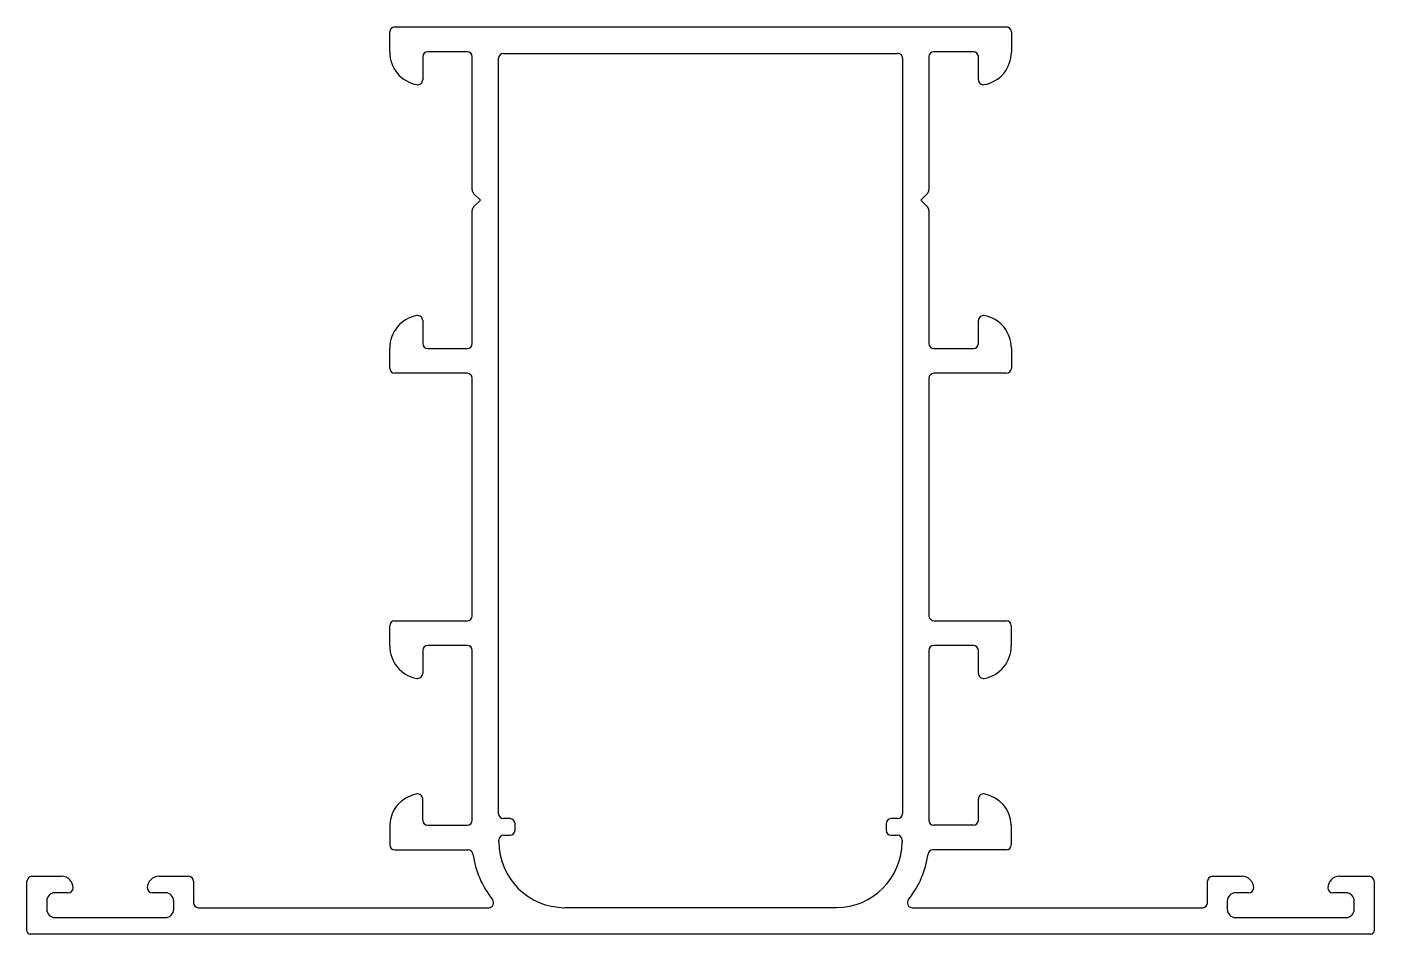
# Model space of a CAD drawing. Extents: x 650.3 to 732, y 441.9 to 496.9.
import ezdxf

# ---------------------------------------------------------------- set-up
doc = ezdxf.new("R2010")
doc.units = 0
doc.layers.get('0').update_dxf_attribs({"linetype": 'CONTINUOUS'})

msp = doc.modelspace()

# ---------------------------------------------------------------- linework, layer by layer
at = {"color": 0}
for p, q in [((672.601, 496.87), (709.701, 496.87)), ((672.301, 495.34), (672.301, 496.57)), ((710.001, 496.57), (710.001, 495.34)), ((677.001, 495.37), (674.601, 495.37)), ((679.201, 495.27), (703.101, 495.27)), ((707.701, 495.37), (705.301, 495.37)), ((674.301, 495.07), (674.301, 493.667)), ((677.301, 486.995), (677.301, 495.07)), ((678.901, 449.167), (678.901, 494.97)), ((703.401, 494.97), (703.398, 449.167)), ((705.001, 495.07), (705.001, 486.995)), ((708.001, 493.667), (708.001, 495.07)), ((677.801, 486.37), (677.389, 486.782)), ((677.389, 485.958), (677.801, 486.37)), ((704.914, 486.782), (704.501, 486.37)), ((704.501, 486.37), (704.914, 485.958)), ((677.301, 477.67), (677.301, 485.746)), ((705.001, 485.746), (705.001, 477.67)), ((674.301, 479.074), (674.301, 477.67)), ((708.001, 477.67), (708.001, 479.074)), ((672.301, 476.17), (672.301, 477.4)), ((674.601, 477.37), (677.001, 477.37)), ((705.301, 477.37), (707.701, 477.37)), ((710.001, 477.4), (710.001, 476.17)), ((677.002, 475.87), (672.601, 475.87)), ((677.302, 461.167), (677.302, 475.57)), ((705.001, 475.57), (705.001, 461.167)), ((709.701, 475.87), (705.301, 475.87)), ((672.598, 460.867), (677.002, 460.867)), ((705.301, 460.867), (709.698, 460.867)), ((672.298, 459.341), (672.298, 460.567)), ((709.998, 460.567), (709.998, 459.341)), ((676.998, 459.367), (674.598, 459.367)), ((707.698, 459.367), (705.298, 459.367)), ((674.298, 459.067), (674.298, 457.667)), ((677.298, 448.77), (677.298, 459.067)), ((704.998, 459.067), (704.998, 448.77)), ((707.998, 457.667), (707.998, 459.067)), ((674.298, 448.77), (674.298, 450.07)), ((707.998, 448.77), (707.998, 450.07)), ((679.598, 448.867), (679.201, 448.867)), ((679.898, 448.167), (679.898, 448.567)), ((702.398, 448.567), (702.398, 448.167)), ((703.098, 448.867), (702.698, 448.867)), ((672.298, 448.497), (672.298, 447.27)), ((674.598, 448.47), (676.998, 448.47)), ((679.223, 447.867), (679.598, 447.867)), ((702.698, 447.867), (703.072, 447.867)), ((707.698, 448.47), (705.298, 448.47)), ((709.998, 448.497), (709.998, 447.27)), ((672.598, 446.97), (677.052, 446.97)), ((678.923, 447.47), (678.923, 447.567)), ((703.372, 447.567), (703.372, 447.47)), ((709.698, 446.97), (705.243, 446.97)), ((650.598, 445.37), (652.398, 445.37)), ((658.298, 445.37), (660.098, 445.37)), ((722.198, 445.37), (723.998, 445.37)), ((729.898, 445.37), (731.698, 445.37)), ((650.298, 442.07), (650.298, 445.07)), ((660.398, 445.07), (660.398, 443.77)), ((721.898, 443.77), (721.898, 445.07)), ((731.998, 445.07), (731.998, 442.07)), ((651.498, 443.87), (651.498, 443.37)), ((652.798, 444.37), (651.998, 444.37)), ((658.698, 444.37), (657.898, 444.37)), ((659.198, 443.37), (659.198, 443.87)), ((723.098, 443.87), (723.098, 443.37)), ((724.398, 444.37), (723.598, 444.37)), ((730.298, 444.37), (729.498, 444.37)), ((730.798, 443.37), (730.798, 443.87)), ((651.998, 442.87), (658.698, 442.87)), ((660.698, 443.47), (678.302, 443.47)), ((699.398, 443.47), (682.923, 443.47)), ((703.993, 443.47), (721.598, 443.47)), ((723.598, 442.87), (730.298, 442.87)), ((731.798, 441.87), (650.498, 441.87))]:
    msp.add_line(p, q, dxfattribs=at)
for centre, radius, start, end in [((672.601, 496.57), 0.3, 90, 180), ((709.701, 496.57), 0.3, 0, 90), ((674.301, 495.34), 2, 180, 259.83575), ((674.601, 495.07), 0.3, 90, 180), ((677.001, 495.07), 0.3, 360, 90), ((679.201, 494.97), 0.3, 90, 180), ((703.101, 494.97), 0.3, 359.9954, 90), ((705.301, 495.07), 0.3, 90, 180), ((707.701, 495.07), 0.3, 360, 90), ((708.001, 495.34), 2, 280.16425, 0), ((674.001, 493.667), 0.3, 259.83575, 360), ((708.301, 493.667), 0.3, 180, 280.16425), ((677.601, 486.995), 0.3, 180, 225), ((704.701, 486.995), 0.3, 315, 0), ((677.601, 485.746), 0.3, 135, 180), ((704.701, 485.746), 0.3, 0, 45), ((674.301, 477.4), 2, 100.16425, 180), ((674.001, 479.074), 0.3, 360, 100.16425), ((708.301, 479.074), 0.3, 79.83575, 180), ((708.001, 477.4), 2, 0, 79.83575), ((674.601, 477.67), 0.3, 180, 270), ((677.001, 477.67), 0.3, 270, 0), ((705.301, 477.67), 0.3, 180, 270), ((707.701, 477.67), 0.3, 270, 0), ((672.601, 476.17), 0.3, 180, 270), ((677.002, 475.57), 0.3, 0, 90), ((705.301, 475.57), 0.3, 90, 180), ((709.701, 476.17), 0.3, 270, 0), ((672.598, 460.567), 0.3, 90, 180), ((677.002, 461.167), 0.3, 270, 0), ((705.301, 461.167), 0.3, 180, 270), ((709.698, 460.567), 0.3, 0, 90), ((674.298, 459.341), 2, 180, 259.83575), ((674.598, 459.067), 0.3, 90, 180), ((676.998, 459.067), 0.3, 360, 90), ((705.298, 459.067), 0.3, 90, 180), ((707.698, 459.067), 0.3, 360, 90), ((707.998, 459.341), 2, 280.16425, 360), ((673.998, 457.667), 0.3, 259.83575, 0), ((708.298, 457.667), 0.3, 180, 280.16425), ((674.3, 448.393), 2.005, 100.19904, 177.01033), ((673.998, 450.07), 0.3, 360, 100.19904), ((708.298, 450.07), 0.3, 79.80096, 180), ((707.996, 448.393), 2.005, 2.98967, 79.80096), ((674.598, 448.77), 0.3, 180, 270), ((676.998, 448.77), 0.3, 270, 360), ((679.201, 449.167), 0.3, 180, 270), ((679.598, 448.567), 0.3, 0, 90), ((702.698, 448.567), 0.3, 90, 180), ((703.098, 449.167), 0.3, 270, 359.9954), ((705.298, 448.77), 0.3, 180, 270), ((707.698, 448.77), 0.3, 270, 0), ((679.223, 447.567), 0.3, 90, 180), ((679.598, 448.167), 0.3, 270, 0), ((702.698, 448.167), 0.3, 180, 270), ((703.072, 447.567), 0.3, 0, 90), ((672.598, 447.27), 0.3, 180, 270), ((677.052, 446.67), 0.3, 7.79292, 90), ((682.923, 447.47), 4, 180, 270), ((699.372, 447.47), 4, 270.36428, 360), ((705.243, 446.67), 0.3, 90, 172.20708), ((709.698, 447.27), 0.3, 270, 0), ((682.898, 447.47), 5.6, 187.79292, 218.83786), ((699.398, 447.47), 5.6, 321.16214, 352.20708), ((650.598, 445.07), 0.3, 90, 180), ((652.398, 444.67), 0.7, 0, 90), ((658.298, 444.67), 0.7, 90, 180), ((660.098, 445.07), 0.3, 0, 90), ((722.198, 445.07), 0.3, 90, 180), ((723.998, 444.67), 0.7, 0, 90), ((729.898, 444.67), 0.7, 90, 180), ((731.698, 445.07), 0.3, 0, 90), ((652.798, 444.67), 0.3, 270, 0), ((657.898, 444.67), 0.3, 180, 270), ((724.398, 444.67), 0.3, 270, 360), ((729.498, 444.67), 0.3, 180, 270), ((651.998, 443.87), 0.5, 90, 180), ((658.698, 443.87), 0.5, 360, 90), ((660.698, 443.77), 0.3, 180, 270), ((678.302, 443.77), 0.3, 270, 38.83786), ((703.993, 443.77), 0.3, 141.16214, 270), ((721.598, 443.77), 0.3, 270, 0), ((723.598, 443.87), 0.5, 90, 180), ((730.298, 443.87), 0.5, 0, 90), ((651.998, 443.37), 0.5, 180, 270), ((658.698, 443.37), 0.5, 270, 360), ((723.598, 443.37), 0.5, 180, 270), ((730.298, 443.37), 0.5, 270, 0), ((650.498, 442.07), 0.2, 180, 270), ((731.798, 442.07), 0.2, 270, 360)]:
    msp.add_arc(centre, radius, start, end, dxfattribs=at)

doc.saveas('drawing.dxf')
